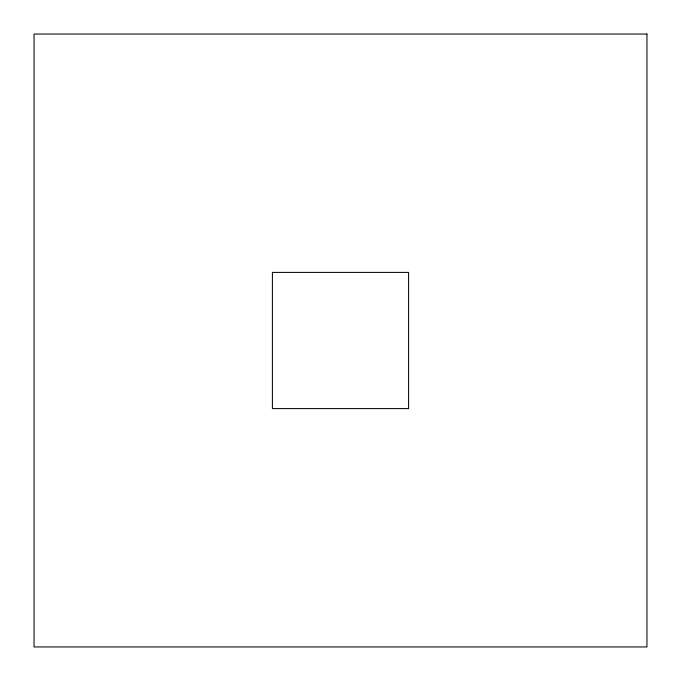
<?xml version="1.0" encoding="UTF-8"?>
<svg xmlns="http://www.w3.org/2000/svg" width="681" height="681" viewBox="0 0 681 681"><rect width="100%" height="100%" fill="white"/><g stroke="black" fill="none" stroke-linecap="round" stroke-linejoin="round"><path stroke-width="1.02" d="M646.95 34.05L34.05 34.05L34.05 646.95L646.95 646.95L646.95 34.05M408.6 272.4L272.4 272.4L272.4 408.6L408.6 408.6L408.6 272.4"/></g></svg>
